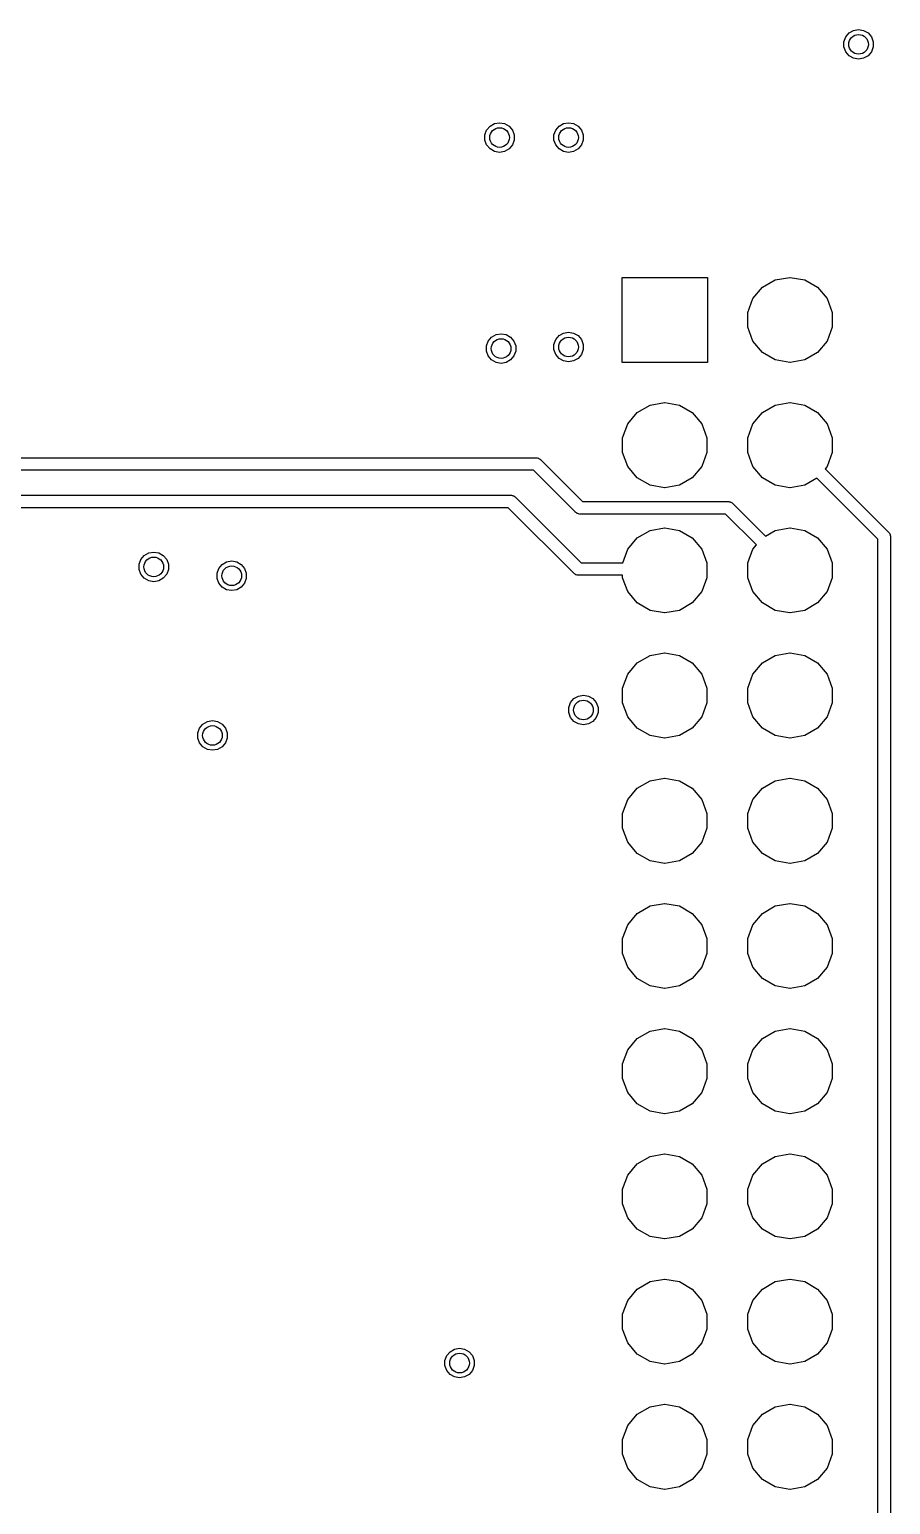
# Model space of a CAD drawing. Extents: x 10 to 287, y -200 to -10.
# Drawn here: x 162.07 to 179.53, y -76.48 to -46.56 of the extents above; entities that cross this region are included whole.
import ezdxf

# ---------------------------------------------------------------- set-up
doc = ezdxf.new("R2010")
doc.units = 0
doc.header["$MEASUREMENT"] = 0
doc.layers.add('BLACK', color=7, linetype='CONTINUOUS')

msp = doc.modelspace()

# ---------------------------------------------------------------- linework, layer by layer
at = {"layer": 'Black'}
for p, q in [((178.619, -46.7096), (178.687, -46.6295)), ((178.687, -46.6295), (178.777, -46.5773)), ((178.777, -46.5773), (178.88, -46.5591)), ((178.88, -46.5591), (178.983, -46.5773)), ((178.983, -46.5773), (179.073, -46.6295)), ((179.073, -46.6295), (179.141, -46.7096)), ((178.584, -46.8078), (178.619, -46.7096)), ((178.584, -46.9122), (178.584, -46.8078)), ((178.619, -47.0104), (178.584, -46.9122)), ((179.141, -46.7096), (179.176, -46.8078)), ((179.176, -46.9122), (179.141, -47.0104)), ((179.176, -46.8078), (179.176, -46.9122)), ((178.687, -47.0905), (178.619, -47.0104)), ((178.777, -47.1427), (178.687, -47.0905)), ((178.88, -47.1609), (178.777, -47.1427)), ((178.983, -47.1427), (178.88, -47.1609)), ((179.073, -47.0905), (178.983, -47.1427)), ((179.141, -47.0104), (179.073, -47.0905)), ((171.407, -48.5195), (171.497, -48.4673)), ((171.497, -48.4673), (171.6, -48.4491)), ((171.6, -48.4491), (171.703, -48.4673)), ((171.703, -48.4673), (171.793, -48.5195)), ((172.807, -48.5195), (172.897, -48.4673)), ((172.897, -48.4673), (173, -48.4491)), ((173, -48.4491), (173.103, -48.4673)), ((173.103, -48.4673), (173.193, -48.5195)), ((171.304, -48.6978), (171.339, -48.5996)), ((171.304, -48.8022), (171.304, -48.6978)), ((171.339, -48.5996), (171.407, -48.5195)), ((171.793, -48.5195), (171.861, -48.5996)), ((171.861, -48.5996), (171.896, -48.6978)), ((171.896, -48.6978), (171.896, -48.8022)), ((172.704, -48.6978), (172.739, -48.5996)), ((172.704, -48.8022), (172.704, -48.6978)), ((172.739, -48.5996), (172.807, -48.5195)), ((173.193, -48.5195), (173.261, -48.5996)), ((173.261, -48.5996), (173.296, -48.6978)), ((173.296, -48.6978), (173.296, -48.8022)), ((171.339, -48.9004), (171.304, -48.8022)), ((171.407, -48.9805), (171.339, -48.9004)), ((171.497, -49.0327), (171.407, -48.9805)), ((171.6, -49.0509), (171.497, -49.0327)), ((171.703, -49.0327), (171.6, -49.0509)), ((171.793, -48.9805), (171.703, -49.0327)), ((171.861, -48.9004), (171.793, -48.9805)), ((171.896, -48.8022), (171.861, -48.9004)), ((172.739, -48.9004), (172.704, -48.8022)), ((172.807, -48.9805), (172.739, -48.9004)), ((172.897, -49.0327), (172.807, -48.9805)), ((173, -49.0509), (172.897, -49.0327)), ((173.103, -49.0327), (173, -49.0509)), ((173.193, -48.9805), (173.103, -49.0327)), ((173.261, -48.9004), (173.193, -48.9805)), ((173.296, -48.8022), (173.261, -48.9004)), ((174.086, -53.3136), (174.086, -51.5864)), ((174.086, -51.5864), (175.814, -51.5864)), ((175.814, -51.5864), (175.814, -53.3136)), ((176.932, -51.7884), (177.191, -51.6385)), ((177.191, -51.6385), (177.487, -51.5864)), ((177.487, -51.5864), (177.493, -51.5864)), ((177.493, -51.5864), (177.789, -51.6385)), ((177.789, -51.6385), (178.048, -51.7884)), ((176.636, -52.3), (176.739, -52.0182)), ((176.739, -52.0182), (176.932, -51.7884)), ((178.048, -51.7884), (178.241, -52.0182)), ((178.241, -52.0182), (178.344, -52.3)), ((176.636, -52.6), (176.636, -52.3)), ((178.344, -52.3), (178.344, -52.6)), ((176.739, -52.8818), (176.636, -52.6)), ((178.344, -52.6), (178.241, -52.8818)), ((171.335, -52.9791), (171.371, -52.881)), ((171.371, -52.881), (171.438, -52.8009)), ((171.438, -52.8009), (171.529, -52.7487)), ((171.529, -52.7487), (171.632, -52.7305)), ((171.632, -52.7305), (171.735, -52.7487)), ((171.735, -52.7487), (171.825, -52.8009)), ((171.825, -52.8009), (171.892, -52.881)), ((171.892, -52.881), (171.928, -52.9791)), ((172.704, -52.9478), (172.739, -52.8496)), ((172.704, -53.0522), (172.704, -52.9478)), ((172.739, -52.8496), (172.807, -52.7695)), ((172.807, -52.7695), (172.897, -52.7173)), ((172.897, -52.7173), (173, -52.6991)), ((173, -52.6991), (173.103, -52.7173)), ((173.103, -52.7173), (173.193, -52.7695)), ((173.193, -52.7695), (173.261, -52.8496)), ((173.261, -52.8496), (173.296, -52.9478)), ((173.296, -52.9478), (173.296, -53.0522)), ((176.932, -53.1116), (176.739, -52.8818)), ((178.241, -52.8818), (178.048, -53.1116)), ((171.335, -53.0836), (171.335, -52.9791)), ((171.371, -53.1818), (171.335, -53.0836)), ((171.438, -53.2619), (171.371, -53.1818)), ((171.892, -53.1818), (171.825, -53.2619)), ((171.928, -53.0836), (171.892, -53.1818)), ((171.928, -52.9791), (171.928, -53.0836)), ((172.739, -53.1504), (172.704, -53.0522)), ((172.807, -53.2305), (172.739, -53.1504)), ((172.897, -53.2827), (172.807, -53.2305)), ((173.193, -53.2305), (173.103, -53.2827)), ((173.261, -53.1504), (173.193, -53.2305)), ((173.296, -53.0522), (173.261, -53.1504)), ((177.191, -53.2615), (176.932, -53.1116)), ((178.048, -53.1116), (177.789, -53.2615)), ((171.529, -53.3141), (171.438, -53.2619)), ((171.632, -53.3323), (171.529, -53.3141)), ((171.735, -53.3141), (171.632, -53.3323)), ((171.825, -53.2619), (171.735, -53.3141)), ((173, -53.3009), (172.897, -53.2827)), ((173.103, -53.2827), (173, -53.3009)), ((175.814, -53.3136), (174.086, -53.3136)), ((177.487, -53.3136), (177.191, -53.2615)), ((177.493, -53.3136), (177.487, -53.3136)), ((177.789, -53.2615), (177.493, -53.3136)), ((174.651, -54.1785), (174.947, -54.1264)), ((174.947, -54.1264), (174.953, -54.1264)), ((174.953, -54.1264), (175.249, -54.1785)), ((177.191, -54.1785), (177.487, -54.1264)), ((177.487, -54.1264), (177.493, -54.1264)), ((177.493, -54.1264), (177.789, -54.1785)), ((174.199, -54.5582), (174.392, -54.3284)), ((174.392, -54.3284), (174.651, -54.1785)), ((175.249, -54.1785), (175.508, -54.3284)), ((175.508, -54.3284), (175.701, -54.5582)), ((176.739, -54.5582), (176.932, -54.3284)), ((176.932, -54.3284), (177.191, -54.1785)), ((177.789, -54.1785), (178.048, -54.3284)), ((178.048, -54.3284), (178.241, -54.5582)), ((174.096, -54.84), (174.199, -54.5582)), ((175.701, -54.5582), (175.804, -54.84)), ((176.636, -54.84), (176.739, -54.5582)), ((178.241, -54.5582), (178.344, -54.84)), ((174.096, -55.14), (174.096, -54.84)), ((175.804, -54.84), (175.804, -55.14)), ((176.636, -55.14), (176.636, -54.84)), ((178.344, -54.84), (178.344, -55.14)), ((157.099, -55.245), (167.767, -55.245)), ((167.767, -55.245), (167.894, -55.245)), ((167.894, -55.245), (172.339, -55.245)), ((172.339, -55.245), (172.345, -55.246)), ((172.345, -55.246), (172.35, -55.2455)), ((172.35, -55.2455), (172.366, -55.2498)), ((172.366, -55.2498), (172.382, -55.2527)), ((172.382, -55.2527), (172.387, -55.2555)), ((172.387, -55.2555), (172.393, -55.2569)), ((172.393, -55.2569), (172.406, -55.2664)), ((172.406, -55.2664), (172.421, -55.2747)), ((172.421, -55.2747), (172.424, -55.279)), ((172.424, -55.279), (172.429, -55.2822)), ((172.429, -55.2822), (173.281, -56.134)), ((174.199, -55.4218), (174.096, -55.14)), ((175.804, -55.14), (175.701, -55.4218)), ((176.739, -55.4218), (176.636, -55.14)), ((178.344, -55.14), (178.241, -55.4218)), ((167.767, -55.499), (157.152, -55.499)), ((172.286, -55.499), (167.767, -55.499)), ((173.138, -56.3508), (172.286, -55.499)), ((174.392, -55.6516), (174.199, -55.4218)), ((175.701, -55.4218), (175.508, -55.6516)), ((176.932, -55.6516), (176.739, -55.4218)), ((178.241, -55.4218), (178.203, -55.4679)), ((178.203, -55.4679), (179.49, -56.7552)), ((174.651, -55.8015), (174.392, -55.6516)), ((174.947, -55.8536), (174.651, -55.8015)), ((174.953, -55.8536), (174.947, -55.8536)), ((175.249, -55.8015), (174.953, -55.8536)), ((175.508, -55.6516), (175.249, -55.8015)), ((177.191, -55.8015), (176.932, -55.6516)), ((177.487, -55.8536), (177.191, -55.8015)), ((177.493, -55.8536), (177.487, -55.8536)), ((177.789, -55.8015), (177.493, -55.8536)), ((178.035, -55.6594), (177.789, -55.8015)), ((179.273, -56.8976), (178.035, -55.6594)), ((157.734, -56.007), (164.719, -56.007)), ((164.719, -56.007), (171.831, -56.007)), ((171.831, -56.007), (171.837, -56.008)), ((171.837, -56.008), (171.842, -56.0075)), ((171.842, -56.0075), (171.858, -56.0118)), ((171.858, -56.0118), (171.874, -56.0147)), ((171.874, -56.0147), (171.879, -56.0175)), ((171.879, -56.0175), (171.885, -56.0189)), ((171.885, -56.0189), (171.898, -56.0284)), ((171.898, -56.0284), (171.913, -56.0367)), ((171.913, -56.0367), (171.916, -56.041)), ((171.916, -56.041), (171.921, -56.0442)), ((171.921, -56.0442), (173.253, -57.3761)), ((173.281, -56.134), (176.238, -56.134)), ((176.238, -56.134), (176.243, -56.135)), ((176.243, -56.135), (176.249, -56.1345)), ((176.249, -56.1345), (176.265, -56.1388)), ((176.265, -56.1388), (176.281, -56.1417)), ((176.281, -56.1417), (176.286, -56.1445)), ((176.286, -56.1445), (176.292, -56.1459)), ((176.292, -56.1459), (176.305, -56.1554)), ((176.305, -56.1554), (176.32, -56.1637)), ((176.32, -56.1637), (176.323, -56.168)), ((176.323, -56.168), (176.328, -56.1712)), ((176.328, -56.1712), (176.991, -56.8343)), ((164.719, -56.261), (157.787, -56.261)), ((171.778, -56.261), (164.719, -56.261)), ((173.11, -57.5929), (171.778, -56.261)), ((173.143, -56.354), (173.138, -56.3508)), ((173.146, -56.3583), (173.143, -56.354)), ((173.161, -56.3666), (173.146, -56.3583)), ((173.174, -56.3761), (173.161, -56.3666)), ((173.18, -56.3775), (173.174, -56.3761)), ((173.185, -56.3803), (173.18, -56.3775)), ((173.201, -56.3832), (173.185, -56.3803)), ((173.217, -56.3875), (173.201, -56.3832)), ((173.222, -56.387), (173.217, -56.3875)), ((173.228, -56.388), (173.222, -56.387)), ((176.185, -56.388), (173.228, -56.388)), ((176.81, -57.013), (176.185, -56.388)), ((174.392, -56.8684), (174.651, -56.7185)), ((174.651, -56.7185), (174.947, -56.6664)), ((174.947, -56.6664), (174.953, -56.6664)), ((174.953, -56.6664), (175.249, -56.7185)), ((175.249, -56.7185), (175.508, -56.8684)), ((176.991, -56.8343), (177.191, -56.7185)), ((177.191, -56.7185), (177.487, -56.6664)), ((177.487, -56.6664), (177.493, -56.6664)), ((177.493, -56.6664), (177.789, -56.7185)), ((177.789, -56.7185), (178.048, -56.8684)), ((179.49, -56.7552), (179.493, -56.7598)), ((179.493, -56.7598), (179.497, -56.7634)), ((179.497, -56.7634), (179.506, -56.7777)), ((179.506, -56.7777), (179.515, -56.7913)), ((179.515, -56.7913), (179.517, -56.7967)), ((179.517, -56.7967), (179.519, -56.8016)), ((179.519, -56.8016), (179.522, -56.8179)), ((179.522, -56.8179), (179.527, -56.8339)), ((179.527, -56.8339), (179.526, -56.8395)), ((179.526, -56.8395), (179.527, -56.845)), ((179.527, -56.845), (179.527, -129.45)), ((174.098, -57.3761), (174.199, -57.0982)), ((174.199, -57.0982), (174.392, -56.8684)), ((175.508, -56.8684), (175.701, -57.0982)), ((175.701, -57.0982), (175.804, -57.38)), ((176.636, -57.38), (176.739, -57.0982)), ((176.739, -57.0982), (176.81, -57.013)), ((178.048, -56.8684), (178.241, -57.0982)), ((178.241, -57.0982), (178.344, -57.38)), ((179.273, -129.397), (179.273, -56.8976)), ((164.294, -57.4078), (164.329, -57.3096)), ((164.294, -57.5122), (164.294, -57.4078)), ((164.329, -57.3096), (164.397, -57.2295)), ((164.397, -57.2295), (164.487, -57.1773)), ((164.487, -57.1773), (164.59, -57.1591)), ((164.59, -57.1591), (164.693, -57.1773)), ((164.693, -57.1773), (164.783, -57.2295)), ((164.783, -57.2295), (164.851, -57.3096)), ((164.851, -57.3096), (164.886, -57.4078)), ((164.886, -57.4078), (164.886, -57.5122)), ((165.909, -57.4896), (165.977, -57.4095)), ((165.977, -57.4095), (166.067, -57.3573)), ((166.067, -57.3573), (166.17, -57.3391)), ((166.17, -57.3391), (166.273, -57.3573)), ((166.273, -57.3573), (166.363, -57.4095)), ((166.363, -57.4095), (166.431, -57.4896)), ((173.253, -57.3761), (174.098, -57.3761)), ((175.804, -57.38), (175.804, -57.68)), ((176.636, -57.68), (176.636, -57.38)), ((178.344, -57.38), (178.344, -57.68)), ((164.329, -57.6104), (164.294, -57.5122)), ((164.397, -57.6905), (164.329, -57.6104)), ((164.487, -57.7427), (164.397, -57.6905)), ((164.59, -57.7609), (164.487, -57.7427)), ((164.693, -57.7427), (164.59, -57.7609)), ((164.783, -57.6905), (164.693, -57.7427)), ((164.851, -57.6104), (164.783, -57.6905)), ((164.886, -57.5122), (164.851, -57.6104)), ((165.874, -57.5878), (165.909, -57.4896)), ((165.874, -57.6922), (165.874, -57.5878)), ((165.909, -57.7904), (165.874, -57.6922)), ((166.431, -57.4896), (166.466, -57.5878)), ((166.466, -57.6922), (166.431, -57.7904)), ((166.466, -57.5878), (166.466, -57.6922)), ((173.115, -57.5961), (173.11, -57.5929)), ((173.118, -57.6003), (173.115, -57.5961)), ((173.133, -57.6086), (173.118, -57.6003)), ((173.146, -57.6182), (173.133, -57.6086)), ((173.152, -57.6196), (173.146, -57.6182)), ((173.157, -57.6224), (173.152, -57.6196)), ((173.173, -57.6253), (173.157, -57.6224)), ((173.189, -57.6296), (173.173, -57.6253)), ((173.195, -57.6291), (173.189, -57.6296)), ((173.2, -57.6301), (173.195, -57.6291)), ((174.096, -57.6301), (173.2, -57.6301)), ((174.096, -57.68), (174.096, -57.6301)), ((174.199, -57.9618), (174.096, -57.68)), ((175.804, -57.68), (175.701, -57.9618)), ((176.739, -57.9618), (176.636, -57.68)), ((178.344, -57.68), (178.241, -57.9618)), ((165.977, -57.8705), (165.909, -57.7904)), ((166.067, -57.9227), (165.977, -57.8705)), ((166.17, -57.9409), (166.067, -57.9227)), ((166.273, -57.9227), (166.17, -57.9409)), ((166.363, -57.8705), (166.273, -57.9227)), ((166.431, -57.7904), (166.363, -57.8705)), ((174.392, -58.1916), (174.199, -57.9618)), ((175.701, -57.9618), (175.508, -58.1916)), ((176.932, -58.1916), (176.739, -57.9618)), ((178.241, -57.9618), (178.048, -58.1916)), ((174.651, -58.3415), (174.392, -58.1916)), ((174.947, -58.3936), (174.651, -58.3415)), ((175.249, -58.3415), (174.953, -58.3936)), ((175.508, -58.1916), (175.249, -58.3415)), ((177.191, -58.3415), (176.932, -58.1916)), ((177.487, -58.3936), (177.191, -58.3415)), ((177.789, -58.3415), (177.493, -58.3936)), ((178.048, -58.1916), (177.789, -58.3415)), ((174.953, -58.3936), (174.947, -58.3936)), ((177.493, -58.3936), (177.487, -58.3936)), ((174.651, -59.2585), (174.947, -59.2064)), ((174.947, -59.2064), (174.953, -59.2064)), ((174.953, -59.2064), (175.249, -59.2585)), ((177.191, -59.2585), (177.487, -59.2064)), ((177.487, -59.2064), (177.493, -59.2064)), ((177.493, -59.2064), (177.789, -59.2585)), ((174.199, -59.6382), (174.392, -59.4084)), ((174.392, -59.4084), (174.651, -59.2585)), ((175.249, -59.2585), (175.508, -59.4084)), ((175.508, -59.4084), (175.701, -59.6382)), ((176.739, -59.6382), (176.932, -59.4084)), ((176.932, -59.4084), (177.191, -59.2585)), ((177.789, -59.2585), (178.048, -59.4084)), ((178.048, -59.4084), (178.241, -59.6382)), ((174.096, -59.92), (174.199, -59.6382)), ((175.701, -59.6382), (175.804, -59.92)), ((176.636, -59.92), (176.739, -59.6382)), ((178.241, -59.6382), (178.344, -59.92)), ((173.041, -60.2127), (173.108, -60.1326)), ((173.108, -60.1326), (173.199, -60.0804)), ((173.199, -60.0804), (173.302, -60.0622)), ((173.302, -60.0622), (173.405, -60.0804)), ((173.405, -60.0804), (173.495, -60.1326)), ((173.495, -60.1326), (173.562, -60.2127)), ((174.096, -60.22), (174.096, -59.92)), ((175.804, -59.92), (175.804, -60.22)), ((176.636, -60.22), (176.636, -59.92)), ((178.344, -59.92), (178.344, -60.22)), ((173.005, -60.3109), (173.041, -60.2127)), ((173.005, -60.4153), (173.005, -60.3109)), ((173.041, -60.5135), (173.005, -60.4153)), ((173.562, -60.2127), (173.598, -60.3109)), ((173.598, -60.4153), (173.562, -60.5135)), ((173.598, -60.3109), (173.598, -60.4153)), ((174.199, -60.5018), (174.096, -60.22)), ((175.804, -60.22), (175.701, -60.5018)), ((176.739, -60.5018), (176.636, -60.22)), ((178.344, -60.22), (178.241, -60.5018)), ((165.484, -60.8278), (165.519, -60.7296)), ((165.519, -60.7296), (165.587, -60.6495)), ((165.587, -60.6495), (165.677, -60.5973)), ((165.677, -60.5973), (165.78, -60.5791)), ((165.78, -60.5791), (165.883, -60.5973)), ((165.883, -60.5973), (165.973, -60.6495)), ((165.973, -60.6495), (166.041, -60.7296)), ((166.041, -60.7296), (166.076, -60.8278)), ((173.108, -60.5936), (173.041, -60.5135)), ((173.199, -60.6458), (173.108, -60.5936)), ((173.302, -60.664), (173.199, -60.6458)), ((173.405, -60.6458), (173.302, -60.664)), ((173.495, -60.5936), (173.405, -60.6458)), ((173.562, -60.5135), (173.495, -60.5936)), ((174.392, -60.7316), (174.199, -60.5018)), ((174.651, -60.8815), (174.392, -60.7316)), ((175.508, -60.7316), (175.249, -60.8815)), ((175.701, -60.5018), (175.508, -60.7316)), ((176.932, -60.7316), (176.739, -60.5018)), ((177.191, -60.8815), (176.932, -60.7316)), ((178.048, -60.7316), (177.789, -60.8815)), ((178.241, -60.5018), (178.048, -60.7316)), ((165.484, -60.9322), (165.484, -60.8278)), ((165.519, -61.0304), (165.484, -60.9322)), ((165.587, -61.1105), (165.519, -61.0304)), ((166.041, -61.0304), (165.973, -61.1105)), ((166.076, -60.9322), (166.041, -61.0304)), ((166.076, -60.8278), (166.076, -60.9322)), ((174.947, -60.9336), (174.651, -60.8815)), ((174.953, -60.9336), (174.947, -60.9336)), ((175.249, -60.8815), (174.953, -60.9336)), ((177.487, -60.9336), (177.191, -60.8815)), ((177.493, -60.9336), (177.487, -60.9336)), ((177.789, -60.8815), (177.493, -60.9336)), ((165.677, -61.1627), (165.587, -61.1105)), ((165.78, -61.1809), (165.677, -61.1627)), ((165.883, -61.1627), (165.78, -61.1809)), ((165.973, -61.1105), (165.883, -61.1627)), ((174.392, -61.9484), (174.651, -61.7985)), ((174.651, -61.7985), (174.947, -61.7464)), ((174.947, -61.7464), (174.953, -61.7464)), ((174.953, -61.7464), (175.249, -61.7985)), ((175.249, -61.7985), (175.508, -61.9484)), ((176.932, -61.9484), (177.191, -61.7985)), ((177.191, -61.7985), (177.487, -61.7464)), ((177.487, -61.7464), (177.493, -61.7464)), ((177.493, -61.7464), (177.789, -61.7985)), ((177.789, -61.7985), (178.048, -61.9484)), ((174.096, -62.46), (174.199, -62.1782)), ((174.199, -62.1782), (174.392, -61.9484)), ((175.508, -61.9484), (175.701, -62.1782)), ((175.701, -62.1782), (175.804, -62.46)), ((176.636, -62.46), (176.739, -62.1782)), ((176.739, -62.1782), (176.932, -61.9484)), ((178.048, -61.9484), (178.241, -62.1782)), ((178.241, -62.1782), (178.344, -62.46)), ((174.096, -62.76), (174.096, -62.46)), ((175.804, -62.46), (175.804, -62.76)), ((176.636, -62.76), (176.636, -62.46)), ((178.344, -62.46), (178.344, -62.76)), ((174.199, -63.0418), (174.096, -62.76)), ((175.804, -62.76), (175.701, -63.0418)), ((176.739, -63.0418), (176.636, -62.76)), ((178.344, -62.76), (178.241, -63.0418)), ((174.392, -63.2716), (174.199, -63.0418)), ((175.701, -63.0418), (175.508, -63.2716)), ((176.932, -63.2716), (176.739, -63.0418)), ((178.241, -63.0418), (178.048, -63.2716)), ((174.651, -63.4215), (174.392, -63.2716)), ((174.947, -63.4736), (174.651, -63.4215)), ((175.249, -63.4215), (174.953, -63.4736)), ((175.508, -63.2716), (175.249, -63.4215)), ((177.191, -63.4215), (176.932, -63.2716)), ((177.487, -63.4736), (177.191, -63.4215)), ((177.789, -63.4215), (177.493, -63.4736)), ((178.048, -63.2716), (177.789, -63.4215)), ((174.953, -63.4736), (174.947, -63.4736)), ((177.493, -63.4736), (177.487, -63.4736)), ((174.651, -64.3385), (174.947, -64.2864)), ((174.947, -64.2864), (174.953, -64.2864)), ((174.953, -64.2864), (175.249, -64.3385)), ((177.191, -64.3385), (177.487, -64.2864)), ((177.487, -64.2864), (177.493, -64.2864)), ((177.493, -64.2864), (177.789, -64.3385)), ((174.199, -64.7182), (174.392, -64.4884)), ((174.392, -64.4884), (174.651, -64.3385)), ((175.249, -64.3385), (175.508, -64.4884)), ((175.508, -64.4884), (175.701, -64.7182)), ((176.739, -64.7182), (176.932, -64.4884)), ((176.932, -64.4884), (177.191, -64.3385)), ((177.789, -64.3385), (178.048, -64.4884)), ((178.048, -64.4884), (178.241, -64.7182)), ((174.096, -65), (174.199, -64.7182)), ((175.701, -64.7182), (175.804, -65)), ((176.636, -65), (176.739, -64.7182)), ((178.241, -64.7182), (178.344, -65)), ((174.096, -65.3), (174.096, -65)), ((175.804, -65), (175.804, -65.3)), ((176.636, -65.3), (176.636, -65)), ((178.344, -65), (178.344, -65.3)), ((174.199, -65.5818), (174.096, -65.3)), ((175.804, -65.3), (175.701, -65.5818)), ((176.739, -65.5818), (176.636, -65.3)), ((178.344, -65.3), (178.241, -65.5818)), ((174.392, -65.8116), (174.199, -65.5818)), ((174.651, -65.9615), (174.392, -65.8116)), ((175.508, -65.8116), (175.249, -65.9615)), ((175.701, -65.5818), (175.508, -65.8116)), ((176.932, -65.8116), (176.739, -65.5818)), ((177.191, -65.9615), (176.932, -65.8116)), ((178.048, -65.8116), (177.789, -65.9615)), ((178.241, -65.5818), (178.048, -65.8116)), ((174.947, -66.0136), (174.651, -65.9615)), ((174.953, -66.0136), (174.947, -66.0136)), ((175.249, -65.9615), (174.953, -66.0136)), ((177.487, -66.0136), (177.191, -65.9615)), ((177.493, -66.0136), (177.487, -66.0136)), ((177.789, -65.9615), (177.493, -66.0136)), ((174.392, -67.0284), (174.651, -66.8785)), ((174.651, -66.8785), (174.947, -66.8264)), ((174.947, -66.8264), (174.953, -66.8264)), ((174.953, -66.8264), (175.249, -66.8785)), ((175.249, -66.8785), (175.508, -67.0284)), ((176.932, -67.0284), (177.191, -66.8785)), ((177.191, -66.8785), (177.487, -66.8264)), ((177.487, -66.8264), (177.493, -66.8264)), ((177.493, -66.8264), (177.789, -66.8785)), ((177.789, -66.8785), (178.048, -67.0284)), ((174.096, -67.54), (174.199, -67.2582)), ((174.199, -67.2582), (174.392, -67.0284)), ((175.508, -67.0284), (175.701, -67.2582)), ((175.701, -67.2582), (175.804, -67.54)), ((176.636, -67.54), (176.739, -67.2582)), ((176.739, -67.2582), (176.932, -67.0284)), ((178.048, -67.0284), (178.241, -67.2582)), ((178.241, -67.2582), (178.344, -67.54)), ((174.096, -67.84), (174.096, -67.54)), ((175.804, -67.54), (175.804, -67.84)), ((176.636, -67.84), (176.636, -67.54)), ((178.344, -67.54), (178.344, -67.84)), ((174.199, -68.1218), (174.096, -67.84)), ((175.804, -67.84), (175.701, -68.1218)), ((176.739, -68.1218), (176.636, -67.84)), ((178.344, -67.84), (178.241, -68.1218)), ((174.392, -68.3516), (174.199, -68.1218)), ((175.701, -68.1218), (175.508, -68.3516)), ((176.932, -68.3516), (176.739, -68.1218)), ((178.241, -68.1218), (178.048, -68.3516)), ((174.651, -68.5015), (174.392, -68.3516)), ((174.947, -68.5536), (174.651, -68.5015)), ((175.249, -68.5015), (174.953, -68.5536)), ((175.508, -68.3516), (175.249, -68.5015)), ((177.191, -68.5015), (176.932, -68.3516)), ((177.487, -68.5536), (177.191, -68.5015)), ((177.789, -68.5015), (177.493, -68.5536)), ((178.048, -68.3516), (177.789, -68.5015)), ((174.953, -68.5536), (174.947, -68.5536)), ((177.493, -68.5536), (177.487, -68.5536)), ((174.651, -69.4185), (174.947, -69.3664)), ((174.947, -69.3664), (174.953, -69.3664)), ((174.953, -69.3664), (175.249, -69.4185)), ((177.191, -69.4185), (177.487, -69.3664)), ((177.487, -69.3664), (177.493, -69.3664)), ((177.493, -69.3664), (177.789, -69.4185)), ((174.199, -69.7982), (174.392, -69.5684)), ((174.392, -69.5684), (174.651, -69.4185)), ((175.249, -69.4185), (175.508, -69.5684)), ((175.508, -69.5684), (175.701, -69.7982)), ((176.739, -69.7982), (176.932, -69.5684)), ((176.932, -69.5684), (177.191, -69.4185)), ((177.789, -69.4185), (178.048, -69.5684)), ((178.048, -69.5684), (178.241, -69.7982)), ((174.096, -70.08), (174.199, -69.7982)), ((175.701, -69.7982), (175.804, -70.08)), ((176.636, -70.08), (176.739, -69.7982)), ((178.241, -69.7982), (178.344, -70.08)), ((174.096, -70.38), (174.096, -70.08)), ((175.804, -70.08), (175.804, -70.38)), ((176.636, -70.38), (176.636, -70.08)), ((178.344, -70.08), (178.344, -70.38)), ((174.199, -70.6618), (174.096, -70.38)), ((175.804, -70.38), (175.701, -70.6618)), ((176.739, -70.6618), (176.636, -70.38)), ((178.344, -70.38), (178.241, -70.6618)), ((174.392, -70.8916), (174.199, -70.6618)), ((174.651, -71.0415), (174.392, -70.8916)), ((175.508, -70.8916), (175.249, -71.0415)), ((175.701, -70.6618), (175.508, -70.8916)), ((176.932, -70.8916), (176.739, -70.6618)), ((177.191, -71.0415), (176.932, -70.8916)), ((178.048, -70.8916), (177.789, -71.0415)), ((178.241, -70.6618), (178.048, -70.8916)), ((174.947, -71.0936), (174.651, -71.0415)), ((174.953, -71.0936), (174.947, -71.0936)), ((175.249, -71.0415), (174.953, -71.0936)), ((177.487, -71.0936), (177.191, -71.0415)), ((177.493, -71.0936), (177.487, -71.0936)), ((177.789, -71.0415), (177.493, -71.0936)), ((174.392, -72.1084), (174.651, -71.9585)), ((174.651, -71.9585), (174.947, -71.9064)), ((174.947, -71.9064), (174.953, -71.9064)), ((174.953, -71.9064), (175.249, -71.9585)), ((175.249, -71.9585), (175.508, -72.1084)), ((176.932, -72.1084), (177.191, -71.9585)), ((177.191, -71.9585), (177.487, -71.9064)), ((177.487, -71.9064), (177.493, -71.9064)), ((177.493, -71.9064), (177.789, -71.9585)), ((177.789, -71.9585), (178.048, -72.1084)), ((174.096, -72.62), (174.199, -72.3382)), ((174.199, -72.3382), (174.392, -72.1084)), ((175.508, -72.1084), (175.701, -72.3382)), ((175.701, -72.3382), (175.804, -72.62)), ((176.636, -72.62), (176.739, -72.3382)), ((176.739, -72.3382), (176.932, -72.1084)), ((178.048, -72.1084), (178.241, -72.3382)), ((178.241, -72.3382), (178.344, -72.62)), ((174.096, -72.92), (174.096, -72.62)), ((175.804, -72.62), (175.804, -72.92)), ((176.636, -72.92), (176.636, -72.62)), ((178.344, -72.62), (178.344, -72.92)), ((174.199, -73.2018), (174.096, -72.92)), ((175.804, -72.92), (175.701, -73.2018)), ((176.739, -73.2018), (176.636, -72.92)), ((178.344, -72.92), (178.241, -73.2018)), ((174.392, -73.4316), (174.199, -73.2018)), ((175.701, -73.2018), (175.508, -73.4316)), ((176.932, -73.4316), (176.739, -73.2018)), ((178.241, -73.2018), (178.048, -73.4316)), ((170.494, -73.5578), (170.529, -73.4596)), ((170.494, -73.6622), (170.494, -73.5578)), ((170.529, -73.4596), (170.597, -73.3795)), ((170.597, -73.3795), (170.687, -73.3273)), ((170.687, -73.3273), (170.79, -73.3091)), ((170.79, -73.3091), (170.893, -73.3273)), ((170.893, -73.3273), (170.983, -73.3795)), ((170.983, -73.3795), (171.051, -73.4596)), ((171.051, -73.4596), (171.086, -73.5578)), ((171.086, -73.5578), (171.086, -73.6622)), ((174.651, -73.5815), (174.392, -73.4316)), ((174.947, -73.6336), (174.651, -73.5815)), ((175.249, -73.5815), (174.953, -73.6336)), ((175.508, -73.4316), (175.249, -73.5815)), ((177.191, -73.5815), (176.932, -73.4316)), ((177.487, -73.6336), (177.191, -73.5815)), ((177.789, -73.5815), (177.493, -73.6336)), ((178.048, -73.4316), (177.789, -73.5815)), ((170.529, -73.7604), (170.494, -73.6622)), ((170.597, -73.8405), (170.529, -73.7604)), ((170.687, -73.8927), (170.597, -73.8405)), ((170.79, -73.9109), (170.687, -73.8927)), ((170.893, -73.8927), (170.79, -73.9109)), ((170.983, -73.8405), (170.893, -73.8927)), ((171.051, -73.7604), (170.983, -73.8405)), ((171.086, -73.6622), (171.051, -73.7604)), ((174.953, -73.6336), (174.947, -73.6336)), ((177.493, -73.6336), (177.487, -73.6336)), ((174.392, -74.6484), (174.651, -74.4985)), ((174.651, -74.4985), (174.947, -74.4464)), ((174.947, -74.4464), (174.953, -74.4464)), ((174.953, -74.4464), (175.249, -74.4985)), ((175.249, -74.4985), (175.508, -74.6484)), ((176.932, -74.6484), (177.191, -74.4985)), ((177.191, -74.4985), (177.487, -74.4464)), ((177.487, -74.4464), (177.493, -74.4464)), ((177.493, -74.4464), (177.789, -74.4985)), ((177.789, -74.4985), (178.048, -74.6484)), ((174.199, -74.8782), (174.392, -74.6484)), ((175.508, -74.6484), (175.701, -74.8782)), ((176.739, -74.8782), (176.932, -74.6484)), ((178.048, -74.6484), (178.241, -74.8782)), ((174.096, -75.16), (174.199, -74.8782)), ((175.701, -74.8782), (175.804, -75.16)), ((176.636, -75.16), (176.739, -74.8782)), ((178.241, -74.8782), (178.344, -75.16)), ((174.096, -75.46), (174.096, -75.16)), ((175.804, -75.16), (175.804, -75.46)), ((176.636, -75.46), (176.636, -75.16)), ((178.344, -75.16), (178.344, -75.46)), ((174.199, -75.7418), (174.096, -75.46)), ((175.804, -75.46), (175.701, -75.7418)), ((176.739, -75.7418), (176.636, -75.46)), ((178.344, -75.46), (178.241, -75.7418)), ((174.392, -75.9716), (174.199, -75.7418)), ((174.651, -76.1215), (174.392, -75.9716)), ((175.508, -75.9716), (175.249, -76.1215)), ((175.701, -75.7418), (175.508, -75.9716)), ((176.932, -75.9716), (176.739, -75.7418)), ((177.191, -76.1215), (176.932, -75.9716)), ((178.048, -75.9716), (177.789, -76.1215)), ((178.241, -75.7418), (178.048, -75.9716)), ((174.947, -76.1736), (174.651, -76.1215)), ((174.953, -76.1736), (174.947, -76.1736)), ((175.249, -76.1215), (174.953, -76.1736)), ((177.487, -76.1736), (177.191, -76.1215)), ((177.493, -76.1736), (177.487, -76.1736)), ((177.789, -76.1215), (177.493, -76.1736))]:
    msp.add_line(p, q, dxfattribs=at)
for centre in [(178.88, -46.86), (171.6, -48.75), (173, -48.75), (171.632, -53.0314), (173, -53), (164.59, -57.46), (166.17, -57.64), (173.302, -60.3631), (165.78, -60.88), (170.79, -73.61)]:
    msp.add_circle(centre, 0.1994, dxfattribs=at)

doc.saveas('drawing.dxf')
